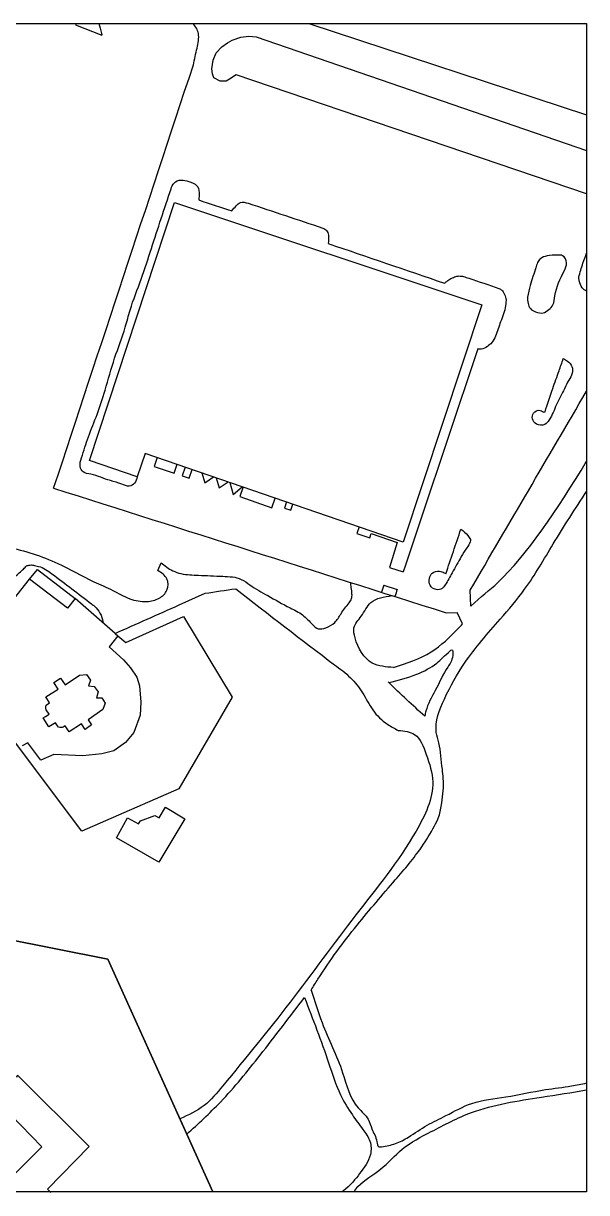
# Model space of a CAD drawing. Header units: millimetres. Extents: x 90409 to 691707, y 23091 to 490317.
# Drawn here: x 466653 to 691707, y 23091 to 490317 of the extents above; entities that cross this region are included whole.
import ezdxf

# ---------------------------------------------------------------- set-up
doc = ezdxf.new("R2010")
doc.units = ezdxf.units.MM
for name, color, linetype in [('дома', 253, 'Continuous'), ('дороги', 9, 'Continuous'), ('рамка', 250, 'Continuous')]:
    doc.layers.add(name, color=color, linetype=linetype)

msp = doc.modelspace()

# ---------------------------------------------------------------- linework, layer by layer
at = {"layer": 'дома'}
for points in [[(493120, 315659), (527024, 418686), (649844, 377805), (618351, 283060), (515364, 318509), (512183, 309119), (493120, 315659)], [(469148, 268230), (472280, 272087), (487291, 260516), (484256, 256579), (469148, 268230)], [(475439, 213360), (476899, 214279), (475811, 216006), (475614, 216404), (475614, 217514), (475804, 217878), (477121, 218830), (475648, 221187), (480514, 224228), (478799, 226971), (481440, 228649), (483328, 225957), (489134, 229845), (491846, 230197), (493483, 227804), (492657, 225553), (494923, 225356), (496538, 223191), (495908, 220868), (497957, 220868), (499277, 218741), (498363, 216127), (492495, 212079), (493936, 209990), (491360, 208140), (489868, 210471), (485000, 207165), (483372, 209589), (482587, 209076), (482111, 208940), (481235, 208940), (480716, 209127), (480231, 209629), (479449, 210819), (476809, 209188), (474558, 212812), (475439, 213360)], [(503851, 164910), (508207, 172867), (512694, 170411), (513402, 171705), (519164, 173819), (520865, 172799), (523414, 177051), (531124, 172429), (520785, 155179), (503851, 164910)], [(429600, 58526), (431400, 73672), (442983, 72296), (443126, 73500), (453265, 72296), (453069, 70648), (464188, 69327), (464239, 69967), (492948, 41455), (476253, 24415), (477604, 23091)], [(456898, 23385), (456386, 23931), (474084, 41438), (461604, 54223), (429600, 58526)]]:
    msp.add_lwpolyline(points, dxfattribs=at)
at = {"layer": 'дороги'}
for p, q in [((487766, 490317), (487533, 489712)), ((487533, 489712), (498044, 485666)), ((580751, 490317), (691707, 453713))]:
    msp.add_line(p, q, dxfattribs=at)
for points in [[(691707, 422176), (551709, 469698), (549003, 468018), (547696, 467207), (545230, 467240), (542770, 468592), (542237, 470108), (541909, 472157), (542442, 475640), (543672, 478549), (545922, 480900), (548250, 482532), (550050, 483557), (553546, 484808), (556671, 485159), (559627, 484903), (691707, 439551)], [(520065, 316891), (518864, 313188), (526913, 310578), (528131, 314115)], [(531257, 313039), (530056, 309507), (532896, 308541), (534107, 312058)], [(537997, 310719), (539202, 306680), (542679, 309107)], [(543636, 308778), (544850, 304732), (548500, 307103)], [(549090, 306900), (550441, 302125), (554100, 305176)], [(554426, 305064), (553165, 301208), (565941, 296704), (567294, 300634)], [(571727, 299109), (570931, 296569), (573561, 295745), (574334, 298211)], [(600814, 289096), (599934, 286519), (605077, 284764), (605648, 286435), (616049, 282885), (612891, 272939)], [(520334, 271677), (521667, 274815)], [(612891, 272939), (618379, 271100)], [(528872, 257928), (539298, 262595)], [(610636, 265837), (609733, 262993)], [(610636, 265837), (616039, 264116)], [(645392, 257501), (645154, 263795)], [(503264, 246578), (487291, 260516)], [(635646, 254766), (639930, 254868)], [(642057, 250328), (639930, 254868)], [(504445, 245548), (500971, 241222), (506708, 235970), (509460, 232803), (511965, 229125), (513021, 225536), (513601, 219009), (513367, 213866), (510729, 206908), (507509, 202987), (502833, 199634), (497991, 198483), (490352, 197645), (478836, 198187), (473672, 195835), (468458, 202841), (466144, 201631)], [(542323, 23385), (500457, 116318), (437267, 128948), (432080, 91429)], [(432080, 91429), (437267, 128948), (500457, 116318), (531944, 46424), (542323, 23385)]]:
    msp.add_lwpolyline(points, dxfattribs=at)
at = {"layer": 'дороги', "color": 9}
msp.add_lwpolyline([(503264, 246578), (504445, 245548), (507525, 242860), (530675, 253254), (550144, 221120), (528705, 184460), (490005, 167545), (457871, 210233), (443987, 236342), (469148, 268230)], dxfattribs=at)
at = {"layer": 'дороги'}
for points, knots in [([(496838, 490317), (497156, 489094), (497542, 487634), (497993, 485860), (498044, 485666)], [71442.8901141, 71442.8901141, 71442.8901141, 71442.8901141, 75415.1677768, 75909.3279244, 75909.3279244, 75909.3279244, 75909.3279244]), ([(534575, 473767), (535062, 475967), (535960, 480031), (537281, 486049), (535456, 489099), (534367, 490317)], [0, 0, 0, 0, 6855.5313995, 12665.516921, 17376.5274679, 17376.5274679, 17376.5274679, 17376.5274679]), ([(688534, 388857), (689076, 390743), (690014, 394010), (691222, 397206), (691707, 398550)], [0, 0, 0, 0, 5889.0099313, 10201.9388382, 10201.9388382, 10201.9388382, 10201.9388382]), ([(691707, 383338), (691023, 383626), (689547, 384741), (688827, 386930), (688605, 388386), (688534, 388857)], [53864.2907624, 53864.2907624, 53864.2907624, 53864.2907624, 56066.6064599, 59065.7351712, 60500.040208, 60500.040208, 60500.040208, 60500.040208]), ([(656682, 384430), (657112, 384208), (657982, 383758), (658804, 382217), (659680, 380206), (659325, 377313), (658641, 374214), (656887, 370257), (655886, 366263), (654127, 362749), (652014, 361137), (650050, 359873), (648713, 360139), (648264, 360269)], [0, 0, 0, 0, 1418.4097255, 2865.9575013, 5087.9830406, 7910.7109714, 11331.3345404, 14652.7043844, 20805.1872467, 23763.0689223, 26093.1177226, 28821.230845, 30188.3154548, 30188.3154548, 30188.3154548, 30188.3154548]), ([(645392, 257501), (649490, 261185), (663831, 272045), (679989, 295919), (691707, 315323)], [38630.3003347, 38630.3003347, 38630.3003347, 38630.3003347, 57285.6722978, 118862.859423, 118862.859423, 118862.859423, 118862.859423]), ([(634074, 192287), (633558, 195949), (633441, 200878), (630417, 209935), (635147, 221614), (643475, 236671), (655670, 250455), (668594, 265486), (678771, 283434), (687199, 296389), (691707, 303324)], [0, 0, 0, 0, 10478.5368218, 14796.9573856, 28371.9698146, 44928.4481502, 67568.5056481, 82889.0449731, 104396.1171581, 129210.9502212, 129210.9502212, 129210.9502212, 129210.9502212]), ([(438248, 228739), (437305, 229156), (435546, 229932), (435912, 233499), (438208, 236582), (441210, 241050), (445575, 247348), (450887, 254842), (457178, 262097), (461780, 268111), (465723, 271178), (467331, 273009), (468158, 273719), (468952, 273801), (470084, 274014), (471396, 273597), (474350, 273084), (481932, 267570), (489023, 262098), (496538, 256324), (498180, 253419), (498464, 250914), (498479, 250754)], [0, 0, 0, 0, 2772.3761746, 5168.8613559, 9282.1422574, 14453.8162897, 21250.9040357, 32305.595254, 41957.502478, 50076.3562875, 54920.8875556, 56773.464971, 57460.9206611, 58081.4894563, 59110.3798495, 60897.0957895, 62091.1485054, 68100.9116538, 88067.1782, 89499.9033887, 96571.9997145, 97053.9186059, 97053.9186059, 97053.9186059, 97053.9186059]), ([(614565, 232940), (619800, 234615), (629695, 237780), (637662, 245666), (641528, 249763), (642057, 250328)], [0, 0, 0, 0, 16235.7721455, 30689.8076902, 32994.275723, 32994.275723, 32994.275723, 32994.275723]), ([(581628, 104004), (582997, 99642), (586538, 88363), (594236, 73475), (597478, 58677), (604631, 53279), (605833, 47900), (607942, 45042), (608120, 41194), (611530, 41703), (615384, 42394), (621536, 45708), (627713, 50179), (636469, 54156), (646295, 59891), (660301, 61074), (673361, 64242), (684272, 65321), (689706, 66456), (691707, 66895)], [0, 0, 0, 0, 13672.1827192, 35353.808496, 50709.8717796, 56786.2973963, 60885.8742076, 66374.0897047, 68509.2657955, 69604.6073619, 75405.8312959, 81119.8485321, 89980.5151783, 98388.3531848, 109900.5077016, 123648.3736971, 139796.4478475, 150303.4271243, 156447.1244354, 156447.1244354, 156447.1244354, 156447.1244354]), ([(578956, 101055), (582327, 92408), (587345, 79537), (592310, 63255), (597630, 54685), (601860, 48795), (605643, 43942), (605786, 36901), (601069, 30812), (597681, 26312), (594064, 23385)], [0, 0, 0, 0, 27869.1256824, 41478.4744386, 50797.4274722, 57879.9511977, 63421.8665648, 68776.2460297, 77532.4496342, 85677.6335934, 85677.6335934, 85677.6335934, 85677.6335934]), ([(598834, 23385), (599156, 24206), (602240, 27821), (609898, 31982), (617977, 41448), (630904, 48097), (648617, 57515), (670244, 60646), (685707, 63145), (691707, 64139)], [37536.0546637, 37536.0546637, 37536.0546637, 37536.0546637, 40143.0524787, 51487.9179893, 63316.0943995, 76841.2346091, 94628.4190978, 123259.9739959, 141502.8599262, 141502.8599262, 141502.8599262, 141502.8599262])]:
    msp.add_open_spline(points, degree=3, knots=knots, dxfattribs=at)
for points in [[(478742, 304587), (534575, 473767)], [(525669, 424249), (526841, 426497), (529653, 427715), (532747, 427106), (535887, 425560), (536871, 422750), (536731, 419753)], [(512183, 309119), (511101, 306594), (508948, 305365), (505951, 306210), (501417, 307592), (493578, 310126), (490504, 311125), (489351, 313198), (489889, 316654), (492656, 325101), (496114, 334086), (499280, 343708), (503120, 356544), (507388, 368959), (509294, 375738), (513750, 388169), (517813, 400391), (525669, 424249)], [(536731, 419753), (549905, 415383)], [(549905, 415383), (551705, 417451), (553397, 418707), (556424, 418476)], [(556424, 418476), (586289, 408524)], [(586289, 408524), (587815, 407533), (588527, 405728), (588451, 402348)], [(588451, 402348), (634939, 386500)], [(668072, 380976), (669133, 385629), (671432, 392696), (672139, 394757), (673259, 396229), (675911, 397407), (680096, 397761), (682100, 397466), (683691, 394580), (682807, 391577), (679035, 381447), (678210, 377796), (676619, 375970), (674320, 374616), (671314, 375028), (669251, 376323), (668308, 378444), (668072, 380976)], [(634939, 386500), (635821, 387239), (637443, 388348), (638952, 388974), (640801, 389372), (642509, 389145), (644701, 388490)], [(644701, 388490), (656682, 384430)], [(682387, 356357), (684130, 355337), (685830, 353171), (685957, 350538), (684597, 347736), (682855, 344338), (679667, 338011), (676743, 331830), (674946, 330034), (671651, 330221), (670078, 332279), (670490, 334598), (673111, 335646), (675099, 335054), (675171, 335085)], [(675099, 335054), (678179, 344466), (680687, 351430), (682387, 356357)], [(394493, 302113), (392710, 296323), (392175, 292670), (392978, 290265), (396633, 290443), (397881, 290443), (408045, 290799), (412949, 291067), (423291, 289909), (438358, 285543), (460242, 281091), (480393, 274512), (494774, 267215), (502364, 263758), (509173, 260412), (515981, 259296), (520893, 260635), (524018, 263869), (524018, 268331), (520334, 271677)], [(641491, 288191), (644234, 285636), (644745, 284892), (645257, 284102), (645211, 283207), (643812, 280732), (641630, 277226), (637957, 270722), (635213, 265936), (634051, 264542), (631587, 264078), (629169, 265797), (628936, 268492), (630006, 270675), (632935, 271372), (634790, 270779), (635446, 270350)], [(635446, 270350), (641491, 288191)], [(521667, 274815), (526330, 271590), (529630, 270443), (536660, 269798), (546344, 269368), (553733, 268149), (557166, 265912), (564288, 261642), (573240, 256763), (578225, 253916), (582294, 249952), (584431, 248427), (587483, 248834), (591043, 250867), (593587, 254425), (595112, 256661), (596828, 258738), (597790, 260491), (597955, 262261), (597692, 264899), (597416, 266904)], [(539298, 262595), (551478, 264415)], [(551478, 264415), (590976, 234046), (597351, 228813), (602139, 222827), (606276, 215971), (612128, 210224), (616467, 207804)], [(614565, 232940), (606065, 234697), (599177, 244801), (598738, 248755), (601669, 253441), (605479, 258860), (613952, 261654)], [(612673, 226917), (623836, 230230), (631795, 234648), (637100, 239508), (637763, 239950), (638205, 237741), (636216, 233102), (631242, 223714), (627484, 215541), (627042, 213442)], [(627042, 213442), (612673, 226917), (612451, 227138)], [(616467, 207804), (622960, 206173), (627638, 198227), (630211, 187243), (623545, 167494), (599500, 134067), (573187, 99138), (546349, 65786), (538852, 57905), (529186, 52546)], [(581628, 104004), (584334, 108377), (600040, 129995), (615268, 148051), (625878, 161308), (630834, 169447), (632675, 173380), (633837, 178816), (634448, 188536), (634074, 192287)], [(531944, 46424), (545388, 59282), (561245, 78008), (578956, 101055)]]:
    msp.add_spline(points, degree=3, dxfattribs=at)
for points in [[(648264, 360269), (638302, 330546), (628341, 300823), (618379, 271100)], [(645154, 263795), (660671, 290315), (676189, 316835), (691707, 343356)], [(478742, 304587), (531043, 287980), (583344, 271373), (635646, 254766)], [(616039, 264116), (615723, 263175), (615407, 262233), (615092, 261292)], [(503264, 246578), (511800, 250362), (520336, 254145), (528872, 257928)]]:
    msp.add_open_spline(points, degree=3, dxfattribs=at)
at = {"layer": 'рамка', "color": 0}
msp.add_lwpolyline([(90409, 490317), (691707, 490317), (691707, 23385), (90409, 23385)], close=True, dxfattribs=at)

doc.saveas('drawing.dxf')
